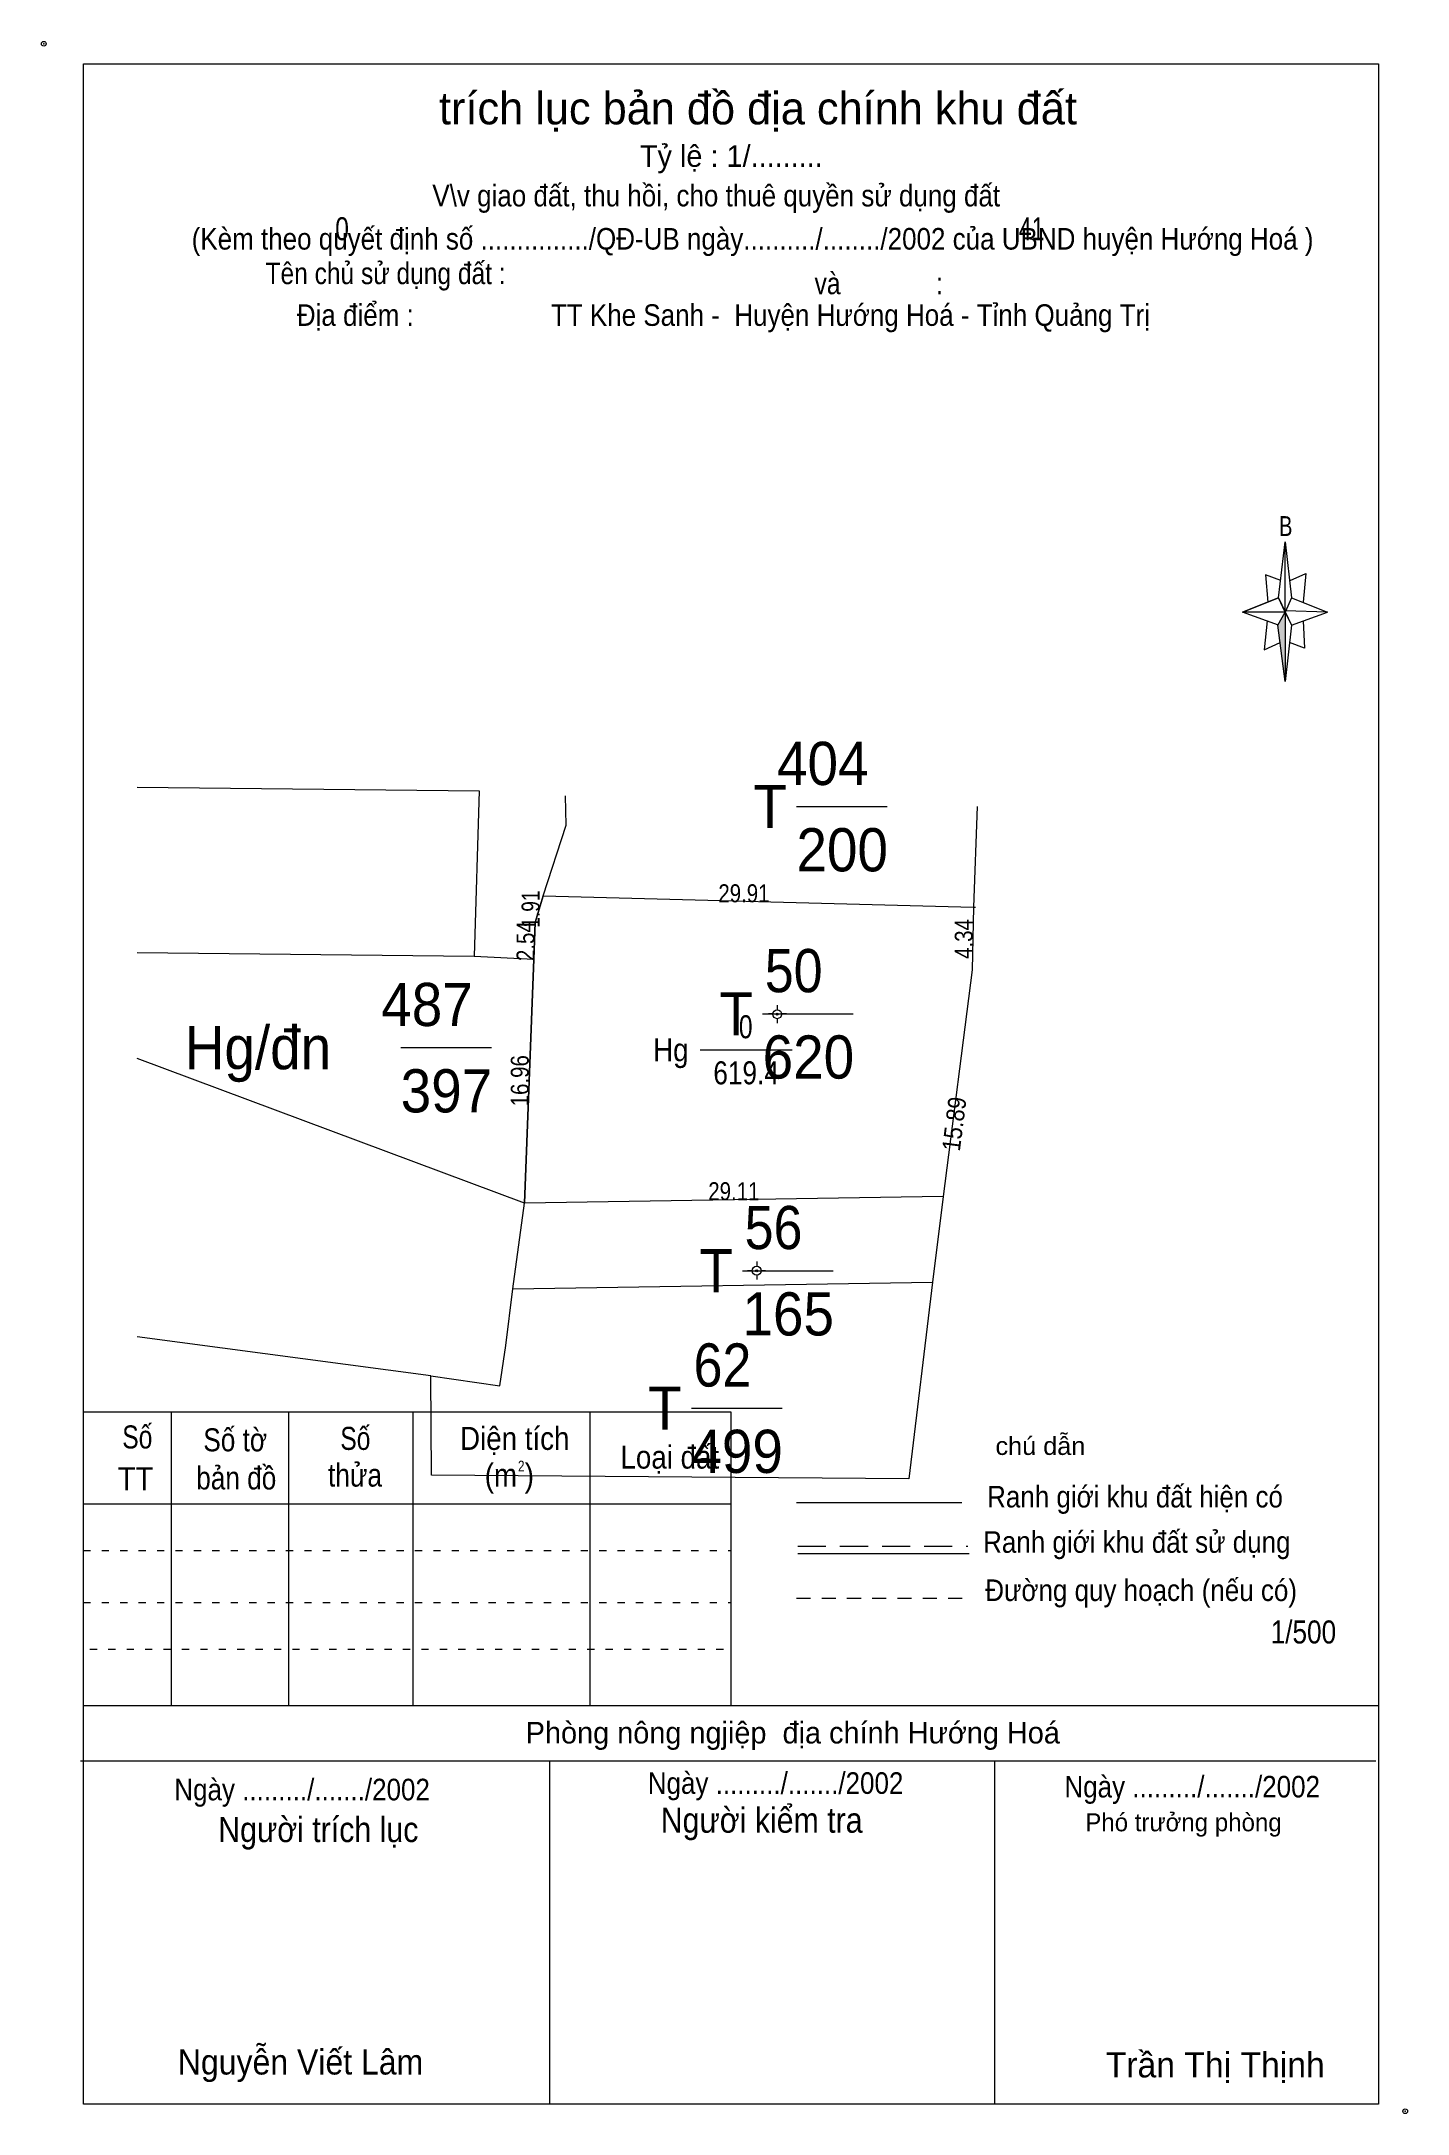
# Model space of a CAD drawing. Header units: centimetres. Extents: x 0.4 to 19.4, y 1 to 29.8.
import ezdxf
from ezdxf.enums import TextEntityAlignment as Align

# ---------------------------------------------------------------- set-up
doc = ezdxf.new("R2010")
doc.units = ezdxf.units.CM
doc.header["$LTSCALE"] = 0.13
doc.header["$PDMODE"] = 32
doc.header["$PDSIZE"] = 0.065
for name, pattern in [('DOTTED', [1.5, 0.3, -1.2]), ('MEDIUM_DASHED', [4.5, 3, -1.5]), ('SHORT_DASHED', [2.7, 1.5, -1.2])]:
    doc.linetypes.add(name, pattern=pattern)
for name, color, linetype, lineweight in [('1', 7, 'DOTTED', 13), ('15', 7, 'Continuous', 13), ('22', 7, 'Continuous', 13), ('33', 7, 'Continuous', 13), ('5', 7, 'Continuous', 13), ('51', 7, 'Continuous', 13)]:
    doc.layers.add(name, color=color, linetype=linetype, lineweight=lineweight)
doc.layers.add('34', color=7, linetype='Continuous')
doc.layers.add('50', color=7, linetype='Continuous')

msp = doc.modelspace()

# ---------------------------------------------------------------- hatches: boundary and pattern name
at = {"layer": '5'}
msp.add_hatch(color=256, dxfattribs=at).paths.add_polyline_path([(17.7, 21.83), (17.7, 20.87), (17.6, 21.65)])
at = {"layer": '51'}
for points in [[(10.6572, 16.2449, 1), (10.6272, 16.2449, 1)], [(10.3721, 12.6789, 1), (10.3421, 12.6789, 1)]]:
    msp.add_hatch(color=256, dxfattribs=at).paths.add_polyline_path(points)

# ---------------------------------------------------------------- linework, layer by layer
at = {"layer": '1'}
for p, q in [((1, 8.79), (10, 8.79)), ((1, 8.07), (10, 8.07)), ((1.09, 7.42), (10, 7.42))]:
    msp.add_line(p, q, dxfattribs=at)
at = {"layer": '15'}
for p, q in [((10.91, 19.13), (12.17, 19.13)), ((10.44, 16.25), (11.7, 16.25)), ((5.41, 15.78), (6.67, 15.78)), ((10.16, 12.68), (11.42, 12.68)), ((9.45, 10.77), (10.71, 10.77))]:
    msp.add_line(p, q, dxfattribs=at)
at = {"layer": '22'}
for p, q in [((7.71, 18.87), (7.7, 19.28)), ((13.42, 19.13), (13.37, 17.73)), ((7.39, 17.89), (7.71, 18.87)), ((1.75, 17.1), (6.43, 17.05)), ((6.43, 17.05), (7.26, 17.01)), ((6.97, 12.43), (7.13, 13.62)), ((12.95, 13.71), (7.13, 13.62)), ((6.97, 12.43), (12.8, 12.52)), ((5.83, 11.22), (1.75, 11.76))]:
    msp.add_line(p, q, dxfattribs=at)
for points in [[(1.75, 19.4), (6.5, 19.35), (6.43, 17.05)], [(7.39, 17.89), (7.28, 17.52), (7.26, 17.01)], [(7.39, 17.89), (13.37, 17.73), (13.4, 17.73)], [(13.37, 17.73), (13.35, 16.86), (12.95, 13.71)], [(7.26, 17.01), (7.13, 13.62), (1.75, 15.63)], [(12.95, 13.71), (12.8, 12.52), (12.47, 9.79)], [(5.83, 11.22), (6.79, 11.08), (6.87, 11.64), (6.97, 12.43)], [(12.47, 9.79), (5.84, 9.84), (5.83, 11.22)]]:
    msp.add_lwpolyline(points, dxfattribs=at)
msp.add_lwpolyline([(7.39, 17.89), (13.37, 17.73), (13.35, 16.86), (12.95, 13.71), (7.13, 13.62), (7.26, 17.01), (7.28, 17.52)], close=True, dxfattribs=at)
at = {"layer": '33'}
msp.add_line((9.57, 15.75), (10.85, 15.75), dxfattribs=at)
at = {"layer": '5'}
for p, q in [((17.61, 22.03), (17.7, 22.81)), ((17.79, 22.03), (18.29, 21.83)), ((17.61, 21.65), (17.11, 21.83)), ((17.79, 21.65), (17.7, 20.87)), ((17.95, 21.71), (17.97, 21.33)), ((17.97, 21.33), (17.76, 21.41)), ((1, 10.72), (10, 10.72)), ((2.22, 10.72), (2.22, 6.64)), ((3.85, 10.72), (3.85, 6.64)), ((5.58, 10.72), (5.58, 6.64)), ((8.04, 10.72), (8.04, 6.64)), ((10, 10.72), (10, 6.64)), ((1, 9.44), (10, 9.44)), ((10.91, 9.46), (13.21, 9.46)), ((10.93, 8.75), (13.31, 8.75)), ((1, 6.64), (19, 6.64)), ((0.96, 5.87), (18.96, 5.87)), ((7.48, 5.87), (7.48, 1.1)), ((13.66, 5.87), (13.66, 1.1))]:
    msp.add_line(p, q, dxfattribs=at)
at = {"layer": '5', "linetype": 'MEDIUM_DASHED'}
msp.add_line((10.93, 8.85), (13.29, 8.85), dxfattribs=at)
at = {"layer": '5', "linetype": 'SHORT_DASHED'}
msp.add_line((10.91, 8.13), (13.29, 8.13), dxfattribs=at)
at = {"layer": '5'}
for points in [[(1, 29.45), (19, 29.45), (19, 1.1), (1, 1.1)], [(17.7, 22.81), (17.79, 22.03), (17.7, 21.83)], [(17.7, 21.83), (17.11, 21.83), (17.61, 22.03), (17.79, 21.65), (18.29, 21.83), (17.7, 21.85)], [(17.7, 21.83), (17.7, 20.87), (17.6, 21.65)]]:
    msp.add_lwpolyline(points, close=True, dxfattribs=at)
for points in [[(17.64, 22.27), (17.43, 22.35), (17.46, 21.97)], [(17.77, 22.27), (17.99, 22.37), (17.95, 21.97)], [(17.7, 21.83), (17.61, 22.03), (17.11, 21.83)], [(17.45, 21.71), (17.41, 21.31), (17.63, 21.41)], [(17.7, 21.83), (17.79, 21.65), (18.29, 21.83)]]:
    msp.add_lwpolyline(points, dxfattribs=at)
for p in [(0.45, 29.73), (19.37, 1)]:
    msp.add_point(p, dxfattribs=at)
at = {"layer": '51'}
for p, q in [((10.58, 16.25), (10.52, 16.25)), ((10.64, 16.37), (10.64, 16.31)), ((10.64, 16.19), (10.64, 16.12)), ((10.77, 16.25), (10.7, 16.25)), ((10.29, 12.68), (10.23, 12.68)), ((10.36, 12.81), (10.36, 12.75)), ((10.48, 12.68), (10.42, 12.68)), ((10.36, 12.62), (10.36, 12.56))]:
    msp.add_line(p, q, dxfattribs=at)
for centre, radius in [((10.6422, 16.2449), 0.0625), ((10.6422, 16.2449), 0.015), ((10.3571, 12.6789), 0.0625), ((10.3571, 12.6789), 0.015)]:
    msp.add_circle(centre, radius, dxfattribs=at)

# ---------------------------------------------------------------- texts
at = {"layer": '1', "width": 0.8}
msp.add_text('2', height=0.15, dxfattribs=at).set_placement((7.085, 9.89), align=Align.CENTER)
at = {"layer": '15'}
for s, width, p in [('404', 0.95, (10.64, 19.43)), ('T', 0.95, (10.31, 18.83)), ('200', 0.95, (10.91, 18.23)), ('50', 0.9, (10.47, 16.55)), ('487', 0.95, (5.14, 16.08)), ('T', 0.95, (9.84, 15.95)), ('Hg/đn', 0.95, (2.41, 15.48)), ('620', 0.95, (10.44, 15.35)), ('397', 0.95, (5.41, 14.88)), ('56', 0.9, (10.19, 12.98)), ('T', 0.95, (9.56, 12.38)), ('165', 0.95, (10.16, 11.78)), ('62', 0.9, (9.48, 11.07)), ('T', 0.95, (8.85, 10.47)), ('499', 0.95, (9.45, 9.87))]:
    msp.add_text(s, height=0.6, dxfattribs=dict(at, width=width)).set_placement(p)
at = {"layer": '33'}
for s, width, p in [('0', 0.8, (10.205, 15.91)), ('619.4', 0.85, (10.21, 15.27))]:
    msp.add_text(s, height=0.32, dxfattribs=dict(at, width=width)).set_placement(p, align=Align.CENTER)
at = {"layer": '33', "width": 0.9}
msp.add_text('Hg', height=0.32, dxfattribs=at).set_placement((9.41, 15.59), align=Align.RIGHT)
at = {"layer": '34'}
for s, width, p in [('0', 0.8, (4.5, 27)), ('41', 0.75, (14, 27))]:
    msp.add_text(s, height=0.32, dxfattribs=dict(at, width=width)).set_placement(p)
at = {"layer": '5'}
for s, height, p in [('trích lục bản đồ địa chính khu đất', 0.45, (10.375, 28.61)), ('Tỷ lệ : 1/.........', 0.3, (10.005, 28.02)), ('Phòng nông ngjiệp  địa chính Hướng Hoá ', 0.3, (10.915, 6.11)), ('Phó trưởng phòng ', 0.25, (16.335, 4.89)), ('Trần Thị Thịnh', 0.35, (16.73, 1.47))]:
    msp.add_text(s, height=height, dxfattribs=at).set_placement(p, align=Align.CENTER)
for s, height, width, p in [('V\\v giao đất, thu hồi, cho thuê quyền sử dụng đất ', 0.3, 0.9, (9.845, 27.47)), ('(Kèm theo quyết định số .............../QĐ-UB ngày........../......../2002 của UBND huyện Hướng Hoá )', 0.3, 0.9, (10.3, 26.87)), ('Tên chủ sử dụng đất :', 0.3, 0.85, (5.2, 26.39)), ('và              : ', 0.3, 0.85, (12.1, 26.25)), ('Địa điểm :                   TT Khe Sanh -  Huyện Hướng Hoá - Tỉnh Quảng Trị ', 0.3, 0.9, (9.945, 25.81)), ('B', 0.2756, 0.75, (17.71, 22.89)), ('Số', 0.32, 0.8, (1.75, 10.21)), ('Số tờ', 0.32, 0.85, (3.11, 10.17)), ('Số', 0.32, 0.8, (4.78, 10.19)), ('Diện tích', 0.32, 0.9, (6.995, 10.19)), ('chú dẫn', 0.25, 1.05, (14.3, 10.12)), ('Loại đất', 0.32, 0.9, (9.15, 9.93)), ('TT', 0.32, 0.95, (1.725, 9.63)), ('bản đồ', 0.32, 0.85, (3.125, 9.64)), ('thửa', 0.32, 0.85, (4.775, 9.68)), ('(m )', 0.32, 0.9, (6.92, 9.68)), ('Ranh giới khu đất hiện có ', 0.3, 0.9, (15.665, 9.39)), ('Ranh giới khu đất sử dụng', 0.3, 0.9, (15.64, 8.76)), ('Đường quy hoạch (nếu có)', 0.3, 0.9, (15.7, 8.09)), ('Ngày ........./......./2002', 0.3, 0.9, (4.04, 5.32)), ('Ngày ........./......./2002', 0.3, 0.9, (10.62, 5.41)), ('Ngày ........./......./2002', 0.3, 0.9, (16.41, 5.36)), ('Người kiểm tra ', 0.35, 0.9, (10.485, 4.87)), ('Người trích lục', 0.35, 0.9, (4.265, 4.74)), ('Nguyễn Viết Lâm ', 0.35, 0.95, (4.08, 1.51))]:
    msp.add_text(s, height=height, dxfattribs=dict(at, width=width)).set_placement(p, align=Align.CENTER)
at = {"layer": '50'}
for s, rotation, width, p in [('1.91', 90, 0.8, (7.34, 17.705)), ('2.54', 90, 0.85, (7.27, 17.26)), ('4.34', 90, 0.85, (13.36, 17.29)), ('16.96', 90, 0.85, (7.19, 15.32)), ('15.89', 82.803, 0.9, (13.2273, 14.7043))]:
    msp.add_text(s, height=0.25, rotation=rotation, dxfattribs=dict(at, width=width)).set_placement(p, align=Align.CENTER)
at = {"layer": '50', "width": 0.85}
for s, p in [('29.91', (10.18, 17.8)), ('29.11', (10.04, 13.66))]:
    msp.add_text(s, height=0.25, dxfattribs=at).set_placement(p, align=Align.CENTER)
msp.add_text('1/500', height=0.32, dxfattribs=at).set_placement((17.5, 7.5))

doc.saveas('drawing.dxf')
